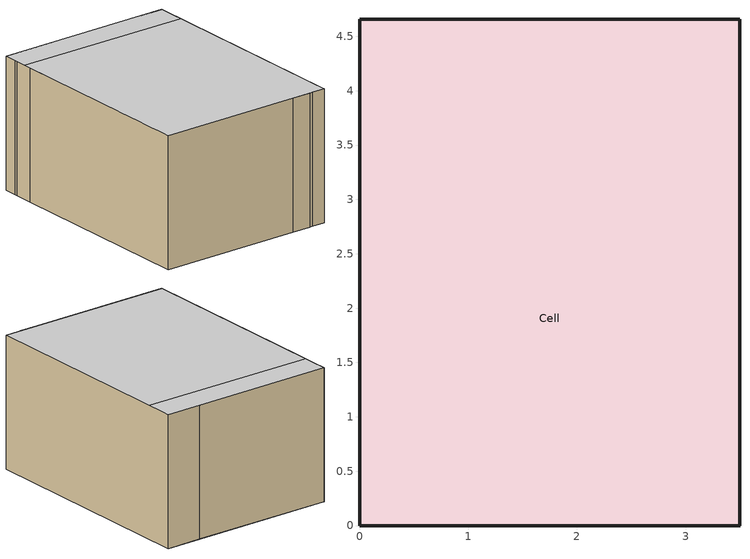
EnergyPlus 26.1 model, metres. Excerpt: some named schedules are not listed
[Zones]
Cell
 floor othersidecoefficients (Path f1): 0,3.81 3.5,3.81 3.5,0 0,0 z0
 floor othersidecoefficients (Path f2): 0,4.24 3.5,4.24 3.5,3.81 0,3.81 z0
 floor othersidecoefficients (Path f3): 0,4.66 3.5,4.66 3.5,4.24 0,4.24 z0
 wall othersidecoefficients (Path n): 2.79,4.66 0,4.66 z0:2.56
 wall othersidecoefficients (Path d): 3.5,4.66 2.79,4.66 z0:2.56
 wall othersidecoefficients (Path e): 3.5,0 3.5,4.66 z0:2.56
 wall othersidecoefficients (Path s): 0,0 2.8,0 z0:2.56
 wall othersidecoefficients (Path swin1): 2.8,0 3.18,0 z0:2.56
 wall othersidecoefficients (Path swin2): 3.18,0 3.24,0 z0:2.56
 wall othersidecoefficients (Path swin3): 3.24,0 3.5,0 z0:2.56
 wall othersidecoefficients (Path w): 0,3.95 0,0 z0:2.56
 wall othersidecoefficients (Path wwin1): 0,4.34 0,3.95 z0:2.56
 wall othersidecoefficients (Path wwin2): 0,4.39 0,4.34 z0:2.56
 wall othersidecoefficients (Path wwin3): 0,4.66 0,4.39 z0:2.56
 ceiling othersidecoefficients (Path c1): 0,0 3.5,0 3.5,4.12 0,4.12 z2.56
 ceiling othersidecoefficients (Path c2): 0,4.12 3.5,4.12 3.5,4.66 0,4.66 z2.56
[Building]
ET110B1: North Axis=30; Terrain=Country; Loads Convergence Tolerance Value=0.04; Temperature Convergence Tolerance Value=0.4; Solar Distribution=FullInteriorAndExterior; Maximum Number of Warmup Days=25; Minimum Number of Warmup Days=6
[Site:Location]
ETNA Moret-sur-Loing EDF France: Latitude=48.3667; Longitude=2.8167; Time Zone=1; Elevation=104
[Material]
Name | Roughness | Thickness | Conductivity | Density | Specific Heat | Thermal Absorptance | Solar Absorptance | Visible Absorptance
c1 L1 Wallpaper; c2 L1 Wallpaper; n L1 Wallpaper; e L1 Wallpaper; s L1 Wallpaper; w L1 Wallpaper | Smooth | 0.001 | 0.14 | 700 | 1340 | 0.00001 | 0.343 | 0.343
c1 L2 Plasterboard; c2 L2 Plasterboard; n L2 Plasterboard; n L4 Plasterboard | MediumRough | 0.013 | 0.35 | 850 | 800 | 0.9 | 0.6 | 0.6
c1 L3 Glass wool 1 | MediumRough | 0.2 | 0.034 | 11 | 800 | 0.9 | 0.6 | 0.6
c1 L4 Air gap | MediumRough | 0.1 | 0.618 | 1.2 | 1000 | 0.9 | 0.6 | 0.6
c1 L5 Particle board; c2 L5 Particle board | MediumRough | 0.021 | 0.17 | 700 | 1200 | 0.9 | 0.3 | 0.3
c2 L3 Glass wool 2 | MediumRough | 0.15 | 0.034 | 11 | 800 | 0.9 | 0.6 | 0.6
c2 L4 Planks | MediumRough | 0.15 | 0.15 | 500 | 1200 | 0.9 | 0.6 | 0.6
f1 L1 Ceramic Tile; f3 L1 Ceramic Tile | Smooth | 0.006 | 1.75 | 2177 | 920 | 0.00001 | 0.249 | 0.249
f1 L2 Glue Cement; f3 L2 Glue Cement | MediumRough | 0.003 | 1.5 | 1900 | 840 | 0.9 | 0.6 | 0.6
f1 L3 Concrete; f2 L2 Concrete; f3 L3 Concrete | MediumRough | 0.008 | 1.75 | 2177 | 920 | 0.9 | 0.6 | 0.6
f1 L4 Concrete + Tubes + Polysty Ribs; f2 L3 Concrete + Tubes + Polysty Ribs; f3 L4 Concrete + Tubes + Polysty Ribs | MediumRough | 0.016 | 1.47 | 1813 | 954 | 0.9 | 0.6 | 0.6
f1 L5 Polystyrene 1; f2 L4 Polystyrene 1; f3 L5 Polystyrene 1 | MediumRough | 0.035 | 0.0853 | 16 | 1200 | 0.9 | 0.6 | 0.6
f1 L6 Plastic Lining; f2 L5 Plastic Lining; f3 L6 Plastic Lining | MediumRough | 0.002 | 0.124 | 265 | 1170 | 0.9 | 0.6 | 0.6
f1 L7 Concrete Slab; f2 L6 Concrete Slab; f3 L7 Concrete Slab | MediumRough | 0.065 | 1.75 | 2200 | 950 | 0.9 | 0.6 | 0.6
f1 L8 Insulated Block 1+2 (merged) | MediumRough | 0.12 | 0.0853 | 18 | 1200 | 0.9 | 0.6 | 0.6
f1 L9 Polystyrene 2; f2 L9 Polystyrene 2; f3 L9 Polystyrene 2 | MediumRough | 0.03 | 0.0853 | 18 | 1200 | 0.9 | 0.6 | 0.6
f1 L10 Plasterboard; f2 L10 Plasterboard; f3 L10 Plasterboard | MediumRough | 0.013 | 0.35 | 850 | 800 | 0.9 | 0.3 | 0.3
f2 L1 Ceramic Tile + Glue Cement (merged) | Smooth | 0.009 | 1.658 | 2085 | 893 | 0.00001 | 0.249 | 0.249
f2 L7 Insulated Block 1 | MediumRough | 0.07 | 0.0853 | 18 | 1200 | 0.9 | 0.6 | 0.6
f2 L8 Concrete Beam 2 | MediumRough | 0.05 | 1.75 | 2200 | 950 | 0.9 | 0.6 | 0.6
f3 L8 Concrete Beam 1+2 (merged) | MediumRough | 0.12 | 1.75 | 2200 | 950 | 0.9 | 0.6 | 0.6
n L3 Air / Honeycomb Cardboard | MediumRough | 0.046 | 0.307 | 26.1 | 1340 | 0.9 | 0.6 | 0.6
n L5 Wallpaper | MediumRough | 0.001 | 0.14 | 700 | 1340 | 0.9 | 0.6 | 0.6
n L6 Styrodur | MediumRough | 0.06 | 0.0518 | 18 | 1200 | 0.9 | 0.3 | 0.3
d L1 Blended Wood/Air/Cardboard + Plywood + Plexiglass | Smooth | 0.036 | 0.1514 | 307 | 1317 | 0.00001 | 0.439 | 0.439
d L2 Blended Air Gap | MediumRough | 0.038 | 0.254 | 1.2 | 1000 | 0.9 | 0.6 | 0.6
d L3 Styrodur | MediumRough | 0.06 | 0.0518 | 18 | 1200 | 0.872 | 0.439 | 0.439
e L2 Plasterboard; e L8 Plasterboard; s L2 Plasterboard; w L2 Plasterboard | MediumRough | 0.01 | 0.35 | 850 | 800 | 0.9 | 0.6 | 0.6
e L3 Polystyrene; e L7 Polystyrene | MediumRough | 0.08 | 0.0505 | 15 | 1200 | 0.9 | 0.6 | 0.6
e L4 Air gap; e L6 Air gap; s L4 Air gap; w L4 Air gap | MediumRough | 0.01 | 0.07 | 1.2 | 1000 | 0.9 | 0.6 | 0.6
e L5 Hollow block; s L5 Hollow block; w L5 Hollow block | MediumRough | 0.2 | 1.052 | 1200 | 950 | 0.9 | 0.6 | 0.6
e L9 Wallpaper | MediumRough | 0.001 | 0.14 | 700 | 1340 | 0.87 | 0.343 | 0.343
s L3 Polystyrene | MediumRough | 0.08 | 0.0503 | 15 | 1200 | 0.9 | 0.6 | 0.6
s L6 Facing; w L6 Facing | MediumRough | 0.02 | 1.15 | 1950 | 850 | 0.919 | 0.419 | 0.419
swin1 L1 Blended Glass/Air Gap/Glass; wwin1 L1 Blended Glass/Air Gap/Glass | Smooth | 0.02 | 0.124 | 1081 | 900 | 0.00001 | 0.5 | 0.5
swin1 L2 Air Gap; wwin1 L2 Air Gap | MediumRough | 0.009 | 0.1292 | 1.2 | 1000 | 0.9 | 0.6 | 0.6
swin1 L3 Glasswool 1; wwin1 L3 Glasswool 1 | MediumRough | 0.2 | 0.0688 | 11 | 800 | 0.9 | 0.6 | 0.6
swin1 L4 Polystyrene 1; swin2 L3 Polystyrene 1; wwin1 L4 Polystyrene 1; wwin2 L3 Polystyrene 1 | MediumRough | 0.07 | 0.0688 | 16 | 1200 | 0.919 | 0.419 | 0.419
swin2 L1 PVC; wwin2 L1 PVC | Smooth | 0.062 | 0.16 | 1380 | 1000 | 0.00001 | 0.343 | 0.343
swin2 L2 Glasswool 2; wwin2 L2 Glasswool 2 | MediumRough | 0.188 | 0.0688 | 11 | 800 | 0.9 | 0.6 | 0.6
swin3 L1 Blended PVC + facing + plasterboard; wwin3 L1 Blended PVC + facing + plasterboard | Smooth | 0.062 | 3.5128 | 1442 | 975 | 0.00001 | 0.343 | 0.343
swin3 L2 Glasswool 3; wwin3 L2 Glasswool 3 | MediumRough | 0.188 | 2.7444 | 316 | 808 | 0.9 | 0.6 | 0.6
swin3 L3 Polystyrene 2; wwin3 L3 Polystyrene 2 | MediumRough | 0.07 | 2.7444 | 320 | 1145 | 0.919 | 0.419 | 0.419
w L3 Polystyrene | MediumRough | 0.08 | 0.0353 | 15 | 1200 | 0.9 | 0.6 | 0.6
[Construction]
Path c1: c1 L5 Particle board, c1 L4 Air gap, c1 L3 Glass wool 1, c1 L2 Plasterboard, c1 L1 Wallpaper
Path c2: c2 L5 Particle board, c2 L4 Planks, c2 L3 Glass wool 2, c2 L2 Plasterboard, c2 L1 Wallpaper
Path f1: f1 L10 Plasterboard, f1 L9 Polystyrene 2, f1 L8 Insulated Block 1+2 (merged), f1 L7 Concrete Slab, f1 L6 Plastic Lining, f1 L5 Polystyrene 1, f1 L4 Concrete + Tubes + Polysty Ribs, f1 L3 Concrete, f1 L2 Glue Cement, f1 L1 Ceramic Tile
Path f2: f2 L10 Plasterboard, f2 L9 Polystyrene 2, f2 L8 Concrete Beam 2, f2 L7 Insulated Block 1, f2 L6 Concrete Slab, f2 L5 Plastic Lining, f2 L4 Polystyrene 1, f2 L3 Concrete + Tubes + Polysty Ribs, f2 L2 Concrete, f2 L1 Ceramic Tile + Glue Cement (merged)
Path f3: f3 L10 Plasterboard, f3 L9 Polystyrene 2, f3 L8 Concrete Beam 1+2 (merged), f3 L7 Concrete Slab, f3 L6 Plastic Lining, f3 L5 Polystyrene 1, f3 L4 Concrete + Tubes + Polysty Ribs, f3 L3 Concrete, f3 L2 Glue Cement, f3 L1 Ceramic Tile
Path n: n L6 Styrodur, n L5 Wallpaper, n L4 Plasterboard, n L3 Air / Honeycomb Cardboard, n L2 Plasterboard, n L1 Wallpaper
Path d: d L3 Styrodur, d L2 Blended Air Gap, d L1 Blended Wood/Air/Cardboard + Plywood + Plexiglass
Path e: e L9 Wallpaper, e L8 Plasterboard, e L7 Polystyrene, e L6 Air gap, e L5 Hollow block, e L4 Air gap, e L3 Polystyrene, e L2 Plasterboard, e L1 Wallpaper
Path s: s L6 Facing, s L5 Hollow block, s L4 Air gap, s L3 Polystyrene, s L2 Plasterboard, s L1 Wallpaper
Path swin1: swin1 L4 Polystyrene 1, swin1 L3 Glasswool 1, swin1 L2 Air Gap, swin1 L1 Blended Glass/Air Gap/Glass
Path swin2: swin2 L3 Polystyrene 1, swin2 L2 Glasswool 2, swin2 L1 PVC
Path swin3: swin3 L3 Polystyrene 2, swin3 L2 Glasswool 3, swin3 L1 Blended PVC + facing + plasterboard
Path w: w L6 Facing, w L5 Hollow block, w L4 Air gap, w L3 Polystyrene, w L2 Plasterboard, w L1 Wallpaper
Path wwin1: wwin1 L4 Polystyrene 1, wwin1 L3 Glasswool 1, wwin1 L2 Air Gap, wwin1 L1 Blended Glass/Air Gap/Glass
Path wwin2: wwin2 L3 Polystyrene 1, wwin2 L2 Glasswool 2, wwin2 L1 PVC
Path wwin3: wwin3 L3 Polystyrene 2, wwin3 L2 Glasswool 3, wwin3 L1 Blended PVC + facing + plasterboard
[SurfaceProperty:OtherSideCoefficients] Field 2=18; Field 3=0; Field 4=1; Field 5=0; Field 6=0; Field 7=0; Field 8=0
Name | Field 1 | Field 9
 | Guard Tattic | Meas Tattic
 | Guard Tcellar | Meas Tcellar
 | Guard Tnorth | Meas Tnorth
 | Guard Teast | Meas Teast
 | Guard Tsouth | Meas Tsouth
 | Guard Twest | Meas Twest
[Zone]
Cell: Type=1; Multiplier=1; Ceiling Height=2.565; Volume=41.7903; Floor Area=16.2925
[ElectricEquipment]
Fan heat (measured Qfan): Zone or ZoneList or Space or SpaceList=Cell; Schedule=Meas Qfan; Design Level Calculation Method=EquipmentLevel; Design Level=1; Fraction Latent=0; Fraction Radiant=0; Fraction Lost=0
[HVACTemplate:Thermostat]
Cell Tstat: Heating Setpoint Schedule=Meas Tcell; Cooling Setpoint Schedule=Cooling Off 100C
[HVACTemplate:Zone:IdealLoadsAirSystem]
Cell: Template Thermostat=Cell Tstat; Maximum Heating Supply Air Temperature=50; Minimum Cooling Supply Air Temperature=13; Maximum Heating Supply Air Humidity Ratio=0.0156; Minimum Cooling Supply Air Humidity Ratio=0.0077; Heating Limit=NoLimit; Cooling Limit=NoLimit; Dehumidification Control Type=None; Humidification Control Type=None; Outdoor Air Method=None
[EnergyManagementSystem:Sensor]
Field 1=HWD_safr_m3h; Field 2=Meas HWDsafr; Field 3=Schedule Value
[EnergyManagementSystem:Actuator]
Field 1=HWD_mdot; Field 2=Cell Ideal Loads Air System; Field 3=Ideal Loads Air System; Field 4=Air Mass Flow Rate
[EnergyManagementSystem:ProgramCallingManager]
HWD airflow; InsideHVACSystemIterationLoop; HWD_airflow
[EnergyManagementSystem:Program]
HWD_airflow; SET HWD_mdot = HWD_safr_m3h * 1.1455 / 3600
[Schedule:Compact]
Meas Tattic: Through: 1/25, For: AllDays, Until: 24:00, 10.08, Through: 1/26, For: AllDays, Until: 12:00, 10.08, Until: 13:00, 10.07, Until: 14:00, 10.05, Until: 15:00, 10.03, Until: 16:00, 10.02, Until: 17:00, 10.01, Until: 18:00, 10, Until: 19:00, 10.01, Until: 20:00, 10.03, Until: 21:00, 10.04, Until: 22:00, 10.03, Until: 24:00, 10.05, Through: 1/27, For: AllDays, Until: 01:00, 10.05, Until: 05:00, 10.06, Until: 08:00, 10.07, Until: 09:00, 10.08, Until: 12:00, 10.07, Until: 13:00, 10.05, Until: 14:00, 10.03, Until: 15:00, 10.02, Until: 17:00, 10.01, Until: 18:00, 10, Until: 19:00, 10.01, Until: 22:00, 10.02, Until: 23:00, 10.03, Until: 24:00, 10.04, Through: 1/28, For: AllDays, Until: 01:00, 10.05, Until: 02:00, 10.04, Until: 04:00, 10.05, Until: 05:00, 10.06, Until: 10:00, 10.07, Until: 11:00, 10.06, Until: 12:00, 10.05, Until: 13:00, 10.02, Until: 14:00, 10, Until: 15:00, 9.99, Until: 16:00, 9.97, Until: 17:00, 9.98, Until: 18:00, 10, Until: 19:00, 10.02, Until: 20:00, 10.03, Until: 24:00, 10.04, Through: 1/29, For: AllDays, Until: 02:00, 10.05, Until: 03:00, 10.06, Until: 09:00, 10.07, Until: 10:00, 10.06, Until: 11:00, 10.05, Until: 12:00, 10.06, Until: 13:00, 10.04, Until: 15:00, 10.03, Until: 18:00, 10.02, Until: 20:00, 10.03, Until: 21:00, 10.04, Until: 24:00, 10.03, Through: 1/30, For: AllDays, Until: 01:00, 10.03, Until: 02:00, 10.04, Until: 05:00, 10.03, Until: 06:00, 10.02, Until: 08:00, 10.03, Until: 09:00, 10.02, Until: 10:00, 10.03, Until: 11:00, 10.02, Until: 12:00, 10.01, Until: 13:00, 10, Until: 14:00, 9.99, Until: 16:00, 9.96, Until: 17:00, 9.98, Until: 19:00, 9.99, Until: 20:00, 10, Until: 24:00, 10.01, Through: 1/31, For: AllDays, Until: 04:00, 10.01, Until: 07:00, 10.02, Until: 09:00, 10.03, Until: 11:00, 10.02, Until: 12:00, 10.01, Until: 13:00, 10, Until: 17:00, 9.99, Until: 19:00, 10, Until: 24:00, 10.01, Through: 2/1, For: AllDays, Until: 02:00, 10.02, Until: 03:00, 10.01, Until: 06:00, 10.02, Until: 07:00, 10.03, Until: 08:00, 10.02, Until: 09:00, 10.03, Until: 10:00, 10.02, Until: 12:00, 10.03, Until: 14:00, 10.04, Until: 15:00, 10.03, Until: 19:00, 10.02, Until: 22:00, 10.04, Until: 24:00, 10.05, Through: 2/2, For: AllDays, Until: 01:00, 10.04, Until: 03:00, 10.05, Until: 07:00, 10.03, Until: 08:00, 10.04, Until: 10:00, 10.03, Until: 14:00, 10.02, Until: 17:00, 10.01, Until: 18:00, 10.03, Until: 19:00, 10.02, Until: 21:00, 10.03, Until: 23:00, 10.04, Until: 24:00, 10.05, Through: 2/3, For: AllDays, Until: 02:00, 10.06, Until: 04:00, 10.07, Until: 06:00, 10.06, Until: 07:00, 10.07, Until: 08:00, 10.08, Until: 11:00, 10.07, Until: 12:00, 10.09, Until: 15:00, 10.07, Until: 17:00, 10.06, Until: 22:00, 10.05, Until: 24:00, 10.04, Through: 2/4, For: AllDays, Until: 04:00, 10.04, Until: 06:00, 10.05, Until: 09:00, 10.04, Until: 11:00, 10.05, Until: 12:00, 10.04, Until: 13:00, 10.02, Until: 14:00, 10.01, Until: 15:00, 10, Until: 17:00, 9.98, Until: 19:00, 10, Until: 21:00, 10.01, Until: 23:00, 10.02, Until: 24:00, 10.03, Through: 2/5, For: AllDays, Until: 01:00, 10.03, Until: 02:00, 10.04, Until: 07:00, 10.03, Until: 11:00, 10.04, Until: 12:00, 10.03, Until: 13:00, 10.02, Until: 14:00, 10, Until: 15:00, 9.99, Until: 16:00, 10.21, Until: 18:00, 9.92, Until: 19:00, 9.94, Until: 20:00, 9.96, Until: 21:00, 9.97, Until: 22:00, 9.96, Until: 24:00, 9.98, Through: 2/6, For: AllDays, Until: 01:00, 9.98, Until: 03:00, 9.99, Until: 05:00, 10, Until: 06:00, 10.01, Until: 07:00, 10, Until: 08:00, 10.01, Until: 09:00, 10.02, Until: 13:00, 10.03, Until: 16:00, 10.02, Until: 24:00, 10.01, Through: 2/7, For: AllDays, Until: 02:00, 10.01, Until: 03:00, 10, Until: 05:00, 10.01, Until: 07:00, 10.02, Until: 09:00, 10.03, Until: 11:00, 10.04, Until: 21:00, 10.03, Until: 22:00, 10.02, Until: 23:00, 10.01, Until: 24:00, 10, Through: 2/8, For: AllDays, Until: 04:00, 9.99, Until: 07:00, 10, Until: 09:00, 9.99, Until: 10:00, 9.98, Until: 11:00, 9.97, Until: 12:00, 9.95, Until: 13:00, 9.93, Until: 14:00, 9.94, Until: 15:00, 9.93, Until: 16:00, 9.94, Until: 17:00, 9.95, Until: 18:00, 9.94, Until: 20:00, 9.96, Until: 21:00, 9.97, Until: 22:00, 9.99, Until: 23:00, 10, Until: 24:00, 10.02, Through: 2/9, For: AllDays, Until: 02:00, 10.02, Until: 03:00, 10.03, Until: 04:00, 10.05, Until: 09:00, 10.06, Until: 10:00, 10.07, Until: 11:00, 10.05, Until: 12:00, 10.04, Until: 14:00, 10.01, Until: 15:00, 10, Until: 16:00, 9.99, Until: 17:00, 9.97, Until: 19:00, 9.98, Until: 21:00, 10, Until: 23:00, 10.01, Until: 24:00, 10.02, Through: 2/10, For: AllDays, Until: 02:00, 10.02, Until: 03:00, 10.03, Until: 08:00, 10.04, Until: 09:00, 10.06, Until: 11:00, 10.07, Until: 12:00, 10.06, Until: 13:00, 10.03, Until: 14:00, 10.02, Until: 15:00, 10.03, Until: 16:00, 10.04, Until: 18:00, 10.03, Until: 19:00, 10.04, Until: 20:00, 10.03, Until: 21:00, 10.01, Until: 24:00, 10.02, Through: 2/11, For: AllDays, Until: 01:00, 10.03, Until: 02:00, 10.02, Until: 04:00, 10.03, Until: 24:00, 10.04, Through: 12/31, For: AllDays, Until: 24:00, 10.04
Meas Tcellar: Through: 1/25, For: AllDays, Until: 24:00, 9.88, Through: 1/26, For: AllDays, Until: 12:00, 9.88, Until: 13:00, 9.9, Until: 14:00, 9.92, Until: 16:00, 9.95, Until: 17:00, 9.96, Until: 18:00, 9.95, Until: 19:00, 9.97, Until: 20:00, 9.96, Until: 22:00, 9.98, Until: 23:00, 9.95, Until: 24:00, 9.94, Through: 1/27, For: AllDays, Until: 04:00, 9.95, Until: 05:00, 9.97, Until: 07:00, 9.94, Until: 08:00, 9.93, Until: 09:00, 9.97, Until: 11:00, 9.96, Until: 12:00, 9.95, Until: 13:00, 9.97, Until: 14:00, 9.99, Until: 15:00, 9.98, Until: 16:00, 9.96, Until: 17:00, 9.91, Until: 22:00, 9.92, Until: 23:00, 9.91, Until: 24:00, 9.9, Through: 1/28, For: AllDays, Until: 01:00, 9.9, Until: 03:00, 9.89, Until: 05:00, 9.88, Until: 09:00, 9.87, Until: 10:00, 9.86, Until: 11:00, 9.87, Until: 12:00, 9.88, Until: 13:00, 9.89, Until: 14:00, 9.87, Until: 15:00, 9.85, Until: 16:00, 9.83, Until: 17:00, 9.82, Until: 21:00, 9.8, Until: 22:00, 9.79, Until: 23:00, 9.78, Until: 24:00, 9.77, Through: 1/29, For: AllDays, Until: 01:00, 9.76, Until: 02:00, 9.74, Until: 03:00, 9.73, Until: 06:00, 9.7, Until: 07:00, 9.68, Until: 08:00, 9.7, Until: 09:00, 9.78, Until: 10:00, 9.8, Until: 11:00, 9.79, Until: 12:00, 9.77, Until: 13:00, 9.78, Until: 14:00, 9.8, Until: 15:00, 9.79, Until: 16:00, 9.81, Until: 17:00, 9.82, Until: 18:00, 9.85, Until: 20:00, 9.84, Until: 21:00, 9.83, Until: 24:00, 9.82, Through: 1/30, For: AllDays, Until: 01:00, 9.83, Until: 02:00, 9.85, Until: 03:00, 9.88, Until: 04:00, 9.87, Until: 06:00, 9.88, Until: 07:00, 9.87, Until: 08:00, 9.88, Until: 09:00, 9.87, Until: 10:00, 9.84, Until: 11:00, 9.89, Until: 13:00, 9.97, Until: 14:00, 9.94, Until: 15:00, 9.97, Until: 16:00, 9.96, Until: 18:00, 9.98, Until: 19:00, 10, Until: 20:00, 9.99, Until: 21:00, 9.95, Until: 22:00, 9.98, Until: 23:00, 9.93, Until: 24:00, 9.95, Through: 1/31, For: AllDays, Until: 01:00, 9.93, Until: 02:00, 9.94, Until: 03:00, 9.93, Until: 04:00, 9.92, Until: 05:00, 9.94, Until: 06:00, 9.92, Until: 07:00, 9.96, Until: 08:00, 9.92, Until: 09:00, 9.98, Until: 10:00, 9.94, Until: 11:00, 9.98, Until: 13:00, 9.97, Until: 15:00, 9.98, Until: 17:00, 10, Until: 18:00, 9.99, Until: 19:00, 10, Until: 20:00, 9.97, Until: 21:00, 10.01, Until: 22:00, 9.95, Until: 23:00, 10, Until: 24:00, 9.97, Through: 2/1, For: AllDays, Until: 01:00, 9.96, Until: 02:00, 10.03, Until: 04:00, 9.95, Until: 05:00, 10.01, Until: 06:00, 9.93, Until: 07:00, 9.95, Until: 08:00, 10.01, Until: 09:00, 10.04, Until: 10:00, 9.94, Until: 11:00, 9.9, Until: 12:00, 9.87, Until: 13:00, 9.93, Until: 15:00, 9.99, Until: 16:00, 9.92, Until: 17:00, 9.82, Until: 18:00, 9.81, Until: 19:00, 9.78, Until: 20:00, 9.82, Until: 21:00, 9.91, Until: 22:00, 9.94, Until: 24:00, 9.95, Through: 2/2, For: AllDays, Until: 01:00, 9.97, Until: 02:00, 9.98, Until: 03:00, 9.99, Until: 04:00, 10, Until: 06:00, 10.01, Until: 07:00, 10, Until: 09:00, 10.01, Until: 10:00, 10, Until: 11:00, 10.07, Until: 12:00, 10.04, Until: 15:00, 10.02, Until: 17:00, 10.03, Until: 18:00, 10.11, Until: 20:00, 10.15, Until: 21:00, 10.12, Until: 24:00, 10.11, Through: 2/3, For: AllDays, Until: 02:00, 10.12, Until: 04:00, 10.11, Until: 05:00, 10.12, Until: 07:00, 10.13, Until: 10:00, 10.14, Until: 11:00, 10.13, Until: 13:00, 10.12, Until: 14:00, 10.11, Until: 17:00, 10.1, Until: 18:00, 10.11, Until: 19:00, 10.1, Until: 21:00, 10.11, Until: 24:00, 10.12, Through: 2/4, For: AllDays, Until: 01:00, 10.13, Until: 03:00, 10.14, Until: 06:00, 10.15, Until: 08:00, 10.16, Until: 10:00, 10.18, Until: 12:00, 10.19, Until: 13:00, 10.18, Until: 14:00, 10.2, Until: 15:00, 10.25, Until: 16:00, 10.51, Until: 17:00, 10.2, Until: 18:00, 10.11, Until: 19:00, 10.04, Until: 20:00, 10, Until: 21:00, 10.01, Until: 22:00, 9.92, Until: 23:00, 9.9, Until: 24:00, 9.89, Through: 2/5, For: AllDays, Until: 01:00, 9.87, Until: 02:00, 9.86, Until: 03:00, 9.87, Until: 06:00, 9.86, Until: 08:00, 9.85, Until: 09:00, 9.86, Until: 11:00, 9.85, Until: 12:00, 9.82, Until: 13:00, 9.91, Until: 14:00, 9.96, Until: 15:00, 10.16, Until: 16:00, 11.18, Until: 17:00, 10.16, Until: 18:00, 9.99, Until: 20:00, 9.92, Until: 22:00, 9.93, Until: 23:00, 9.92, Until: 24:00, 9.9, Through: 2/6, For: AllDays, Until: 01:00, 9.86, Until: 02:00, 9.88, Until: 03:00, 9.86, Until: 04:00, 9.9, Until: 05:00, 9.86, Until: 06:00, 9.88, Until: 07:00, 9.89, Until: 08:00, 9.82, Until: 09:00, 9.89, Until: 10:00, 9.93, Until: 11:00, 9.85, Until: 12:00, 9.9, Until: 13:00, 9.86, Until: 14:00, 9.87, Until: 18:00, 9.86, Until: 19:00, 9.85, Until: 20:00, 9.86, Until: 21:00, 9.85, Until: 22:00, 9.87, Until: 23:00, 9.84, Until: 24:00, 9.83, Through: 2/7, For: AllDays, Until: 02:00, 9.83, Until: 03:00, 9.82, Until: 05:00, 9.84, Until: 06:00, 9.83, Until: 07:00, 9.85, Until: 08:00, 9.79, Until: 09:00, 9.86, Until: 10:00, 9.81, Until: 12:00, 9.84, Until: 14:00, 9.85, Until: 15:00, 9.86, Until: 16:00, 9.84, Until: 17:00, 9.82, Until: 19:00, 9.83, Until: 21:00, 9.8, Until: 22:00, 9.83, Until: 23:00, 9.84, Until: 24:00, 9.83, Through: 2/8, For: AllDays, Until: 01:00, 9.83, Until: 02:00, 9.78, Until: 03:00, 9.79, Until: 04:00, 9.8, Until: 05:00, 9.86, Until: 06:00, 9.92, Until: 07:00, 9.94, Until: 08:00, 9.88, Until: 10:00, 9.91, Until: 11:00, 9.9, Until: 12:00, 9.81, Until: 13:00, 9.92, Until: 15:00, 10.16, Until: 16:00, 10.15, Until: 17:00, 10.31, Until: 18:00, 10.54, Until: 19:00, 10.67, Until: 20:00, 10.31, Until: 22:00, 10.04, Until: 23:00, 10, Until: 24:00, 9.98, Through: 2/9, For: AllDays, Until: 01:00, 9.97, Until: 03:00, 9.96, Until: 04:00, 9.95, Until: 06:00, 9.94, Until: 07:00, 9.93, Until: 08:00, 9.87, Until: 09:00, 9.83, Until: 10:00, 9.91, Until: 11:00, 9.93, Until: 12:00, 9.92, Until: 13:00, 9.87, Until: 15:00, 9.88, Until: 16:00, 10, Until: 17:00, 9.95, Until: 18:00, 9.97, Until: 19:00, 9.98, Until: 20:00, 10, Until: 21:00, 9.96, Until: 22:00, 9.93, Until: 23:00, 9.97, Until: 24:00, 9.89, Through: 2/10, For: AllDays, Until: 01:00, 9.93, Until: 02:00, 9.98, Until: 03:00, 9.88, Until: 04:00, 9.91, Until: 05:00, 9.93, Until: 06:00, 9.89, Until: 07:00, 9.91, Until: 09:00, 9.88, Until: 10:00, 10.05, Until: 11:00, 10.21, Until: 12:00, 9.99, Until: 13:00, 9.94, Until: 14:00, 9.92, Until: 16:00, 9.91, Until: 17:00, 9.9, Until: 18:00, 9.89, Until: 19:00, 9.88, Until: 20:00, 9.9, Until: 21:00, 9.91, Until: 22:00, 9.88, Until: 23:00, 9.93, Until: 24:00, 9.89, Through: 2/11, For: AllDays, Until: 02:00, 9.95, Until: 03:00, 9.84, Until: 06:00, 9.82, Until: 24:00, 9.81, Through: 12/31, For: AllDays, Until: 24:00, 9.81
Meas Tnorth: Through: 1/25, For: AllDays, Until: 24:00, 9.68, Through: 1/26, For: AllDays, Until: 12:00, 9.68, Until: 13:00, 9.69, Until: 14:00, 9.75, Until: 15:00, 9.79, Until: 16:00, 9.82, Until: 17:00, 9.87, Until: 18:00, 9.94, Until: 19:00, 9.99, Until: 20:00, 10.04, Until: 21:00, 10.03, Until: 22:00, 10.02, Until: 23:00, 10.06, Until: 24:00, 10.11, Through: 1/27, For: AllDays, Until: 01:00, 10.06, Until: 02:00, 10.07, Until: 03:00, 10.11, Until: 04:00, 10.12, Until: 05:00, 10.15, Until: 06:00, 10.14, Until: 07:00, 10.16, Until: 08:00, 10.18, Until: 09:00, 10.1, Until: 10:00, 10.03, Until: 13:00, 10, Until: 14:00, 9.99, Until: 15:00, 9.98, Until: 16:00, 10.23, Until: 17:00, 10.33, Until: 18:00, 10.29, Until: 20:00, 10.36, Until: 21:00, 10.2, Until: 22:00, 10.05, Until: 23:00, 10, Until: 24:00, 9.98, Through: 1/28, For: AllDays, Until: 01:00, 9.97, Until: 02:00, 9.95, Until: 03:00, 9.94, Until: 05:00, 9.93, Until: 07:00, 9.91, Until: 08:00, 9.92, Until: 09:00, 9.9, Until: 10:00, 9.87, Until: 11:00, 9.9, Until: 12:00, 9.88, Until: 13:00, 9.86, Until: 14:00, 9.83, Until: 16:00, 9.82, Until: 17:00, 9.86, Until: 18:00, 9.89, Until: 19:00, 9.93, Until: 20:00, 9.99, Until: 22:00, 10.02, Until: 23:00, 10, Until: 24:00, 9.99, Through: 1/29, For: AllDays, Until: 01:00, 9.98, Until: 02:00, 10.1, Until: 03:00, 10.12, Until: 04:00, 10.08, Until: 05:00, 10.05, Until: 06:00, 10.04, Until: 07:00, 10.03, Until: 08:00, 10.02, Until: 09:00, 10.04, Until: 11:00, 10.03, Until: 12:00, 10, Until: 13:00, 10.02, Until: 14:00, 10.08, Until: 15:00, 10.09, Until: 16:00, 10.11, Until: 17:00, 10.15, Until: 18:00, 10.16, Until: 19:00, 10.14, Until: 20:00, 10.08, Until: 21:00, 10.07, Until: 22:00, 10.06, Until: 23:00, 10.03, Until: 24:00, 10, Through: 1/30, For: AllDays, Until: 02:00, 9.99, Until: 03:00, 10.03, Until: 04:00, 10.07, Until: 05:00, 10.13, Until: 07:00, 10.14, Until: 08:00, 10.13, Until: 10:00, 10.17, Until: 11:00, 10.18, Until: 12:00, 10.08, Until: 13:00, 10.04, Until: 14:00, 9.96, Until: 16:00, 9.88, Until: 17:00, 9.93, Until: 18:00, 9.92, Until: 19:00, 9.95, Until: 20:00, 9.93, Until: 21:00, 9.89, Until: 22:00, 10.01, Until: 23:00, 9.98, Until: 24:00, 10.01, Through: 1/31, For: AllDays, Until: 01:00, 10.02, Until: 02:00, 10.13, Until: 03:00, 10.18, Until: 04:00, 10.19, Until: 05:00, 10.21, Until: 07:00, 10.08, Until: 08:00, 10.01, Until: 09:00, 10.07, Until: 10:00, 10.03, Until: 12:00, 10, Until: 13:00, 10.02, Until: 14:00, 10.03, Until: 15:00, 10.01, Until: 17:00, 10.04, Until: 18:00, 10.06, Until: 19:00, 10.08, Until: 20:00, 10.05, Until: 21:00, 10.13, Until: 22:00, 10.1, Until: 23:00, 10.17, Until: 24:00, 10.16, Through: 2/1, For: AllDays, Until: 01:00, 10.19, Until: 02:00, 10.14, Until: 04:00, 9.87, Until: 05:00, 9.94, Until: 06:00, 9.84, Until: 07:00, 9.92, Until: 08:00, 10.03, Until: 09:00, 10.11, Until: 10:00, 10.02, Until: 11:00, 9.94, Until: 12:00, 9.9, Until: 13:00, 9.97, Until: 14:00, 10.04, Until: 15:00, 10.15, Until: 16:00, 10.18, Until: 17:00, 10.14, Until: 18:00, 10.23, Until: 19:00, 10.21, Until: 20:00, 10.08, Until: 21:00, 10.02, Until: 22:00, 10.05, Until: 23:00, 10.08, Until: 24:00, 10.1, Through: 2/2, For: AllDays, Until: 01:00, 10.15, Until: 02:00, 10.19, Until: 03:00, 10.23, Until: 04:00, 10.28, Until: 05:00, 10.34, Until: 06:00, 9.97, Until: 07:00, 9.87, Until: 08:00, 9.86, Until: 09:00, 9.87, Until: 10:00, 9.78, Until: 11:00, 9.95, Until: 12:00, 10.03, Until: 13:00, 10.16, Until: 14:00, 10.2, Until: 15:00, 10.23, Until: 16:00, 10.19, Until: 17:00, 10.2, Until: 18:00, 10.21, Until: 19:00, 10.2, Until: 20:00, 10.25, Until: 22:00, 10.23, Until: 23:00, 10.26, Until: 24:00, 10.29, Through: 2/3, For: AllDays, Until: 01:00, 10.35, Until: 02:00, 10.27, Until: 03:00, 10.18, Until: 04:00, 10.2, Until: 05:00, 10.22, Until: 06:00, 10.25, Until: 07:00, 10.27, Until: 08:00, 10.3, Until: 10:00, 10.33, Until: 11:00, 10.32, Until: 12:00, 10.31, Until: 13:00, 10.29, Until: 14:00, 10.26, Until: 15:00, 10.22, Until: 16:00, 10.2, Until: 17:00, 10.22, Until: 18:00, 10.27, Until: 19:00, 10.28, Until: 20:00, 10.3, Until: 21:00, 10.31, Until: 22:00, 10.34, Until: 23:00, 10.36, Until: 24:00, 10.37, Through: 2/4, For: AllDays, Until: 01:00, 10.39, Until: 02:00, 10.4, Until: 03:00, 10.41, Until: 04:00, 10.29, Until: 05:00, 10.02, Until: 07:00, 9.97, Until: 08:00, 10.08, Until: 09:00, 10.14, Until: 10:00, 10.17, Until: 11:00, 10.19, Until: 12:00, 10.18, Until: 13:00, 10.07, Until: 14:00, 10, Until: 15:00, 10.1, Until: 16:00, 10.28, Until: 17:00, 9.74, Until: 18:00, 9.72, Until: 19:00, 9.69, Until: 20:00, 9.71, Until: 21:00, 9.85, Until: 22:00, 9.76, Until: 23:00, 9.8, Until: 24:00, 9.86, Through: 2/5, For: AllDays, Until: 01:00, 9.91, Until: 02:00, 9.94, Until: 04:00, 9.97, Until: 05:00, 9.98, Until: 06:00, 10.02, Until: 07:00, 10.05, Until: 08:00, 10.07, Until: 09:00, 10.1, Until: 10:00, 10.11, Until: 11:00, 10.09, Until: 12:00, 10.04, Until: 13:00, 10.13, Until: 14:00, 10.14, Until: 15:00, 10.33, Until: 16:00, 10.64, Until: 17:00, 9.83, Until: 18:00, 10.06, Until: 19:00, 9.97, Until: 20:00, 10.07, Until: 21:00, 10.08, Until: 22:00, 10.14, Until: 23:00, 10.22, Until: 24:00, 10.06, Through: 2/6, For: AllDays, Until: 01:00, 9.82, Until: 02:00, 9.89, Until: 03:00, 9.91, Until: 04:00, 10.02, Until: 05:00, 10.03, Until: 06:00, 10.08, Until: 07:00, 10.13, Until: 08:00, 10.04, Until: 09:00, 10.19, Until: 10:00, 10.16, Until: 11:00, 9.92, Until: 12:00, 9.96, Until: 13:00, 9.89, Until: 14:00, 9.94, Until: 15:00, 9.98, Until: 16:00, 10.02, Until: 17:00, 10.03, Until: 18:00, 10.06, Until: 19:00, 10.08, Until: 21:00, 10.12, Until: 22:00, 10.19, Until: 23:00, 10.23, Until: 24:00, 10.26, Through: 2/7, For: AllDays, Until: 01:00, 10.19, Until: 02:00, 10.18, Until: 03:00, 10.15, Until: 04:00, 10.16, Until: 05:00, 10.18, Until: 06:00, 10.16, Until: 07:00, 10.2, Until: 08:00, 10.12, Until: 09:00, 10.22, Until: 10:00, 10.17, Until: 11:00, 10.21, Until: 13:00, 10.23, Until: 16:00, 10.25, Until: 17:00, 10.22, Until: 18:00, 10.24, Until: 19:00, 10.25, Until: 20:00, 10.24, Until: 21:00, 10.27, Until: 23:00, 10.3, Until: 24:00, 10.28, Through: 2/8, For: AllDays, Until: 01:00, 10.17, Until: 02:00, 9.84, Until: 04:00, 9.85, Until: 05:00, 9.94, Until: 06:00, 10.02, Until: 07:00, 10.04, Until: 08:00, 9.97, Until: 09:00, 10.02, Until: 10:00, 10.04, Until: 11:00, 10.02, Until: 12:00, 9.9, Until: 13:00, 10.04, Until: 14:00, 10.14, Until: 15:00, 9.9, Until: 16:00, 9.86, Until: 17:00, 10.15, Until: 18:00, 10.24, Until: 19:00, 10.17, Until: 20:00, 9.69, Until: 21:00, 9.83, Until: 22:00, 10.02, Until: 23:00, 10.05, Until: 24:00, 10.04, Through: 2/9, For: AllDays, Until: 01:00, 10.08, Until: 02:00, 10.12, Until: 03:00, 10.05, Until: 04:00, 10.06, Until: 05:00, 10.07, Until: 06:00, 10.06, Until: 07:00, 10.07, Until: 08:00, 10.02, Until: 09:00, 10.01, Until: 10:00, 10.17, Until: 11:00, 10.09, Until: 12:00, 9.89, Until: 13:00, 9.82, Until: 14:00, 9.84, Until: 15:00, 9.83, Until: 16:00, 10.02, Until: 17:00, 9.95, Until: 18:00, 9.98, Until: 19:00, 10.02, Until: 21:00, 10.1, Until: 22:00, 10.07, Until: 23:00, 10.14, Until: 24:00, 10.04, Through: 2/10, For: AllDays, Until: 01:00, 10.11, Until: 02:00, 10.21, Until: 03:00, 10.11, Until: 04:00, 10.14, Until: 05:00, 10.2, Until: 06:00, 10.16, Until: 07:00, 10.22, Until: 08:00, 10.18, Until: 09:00, 10.21, Until: 10:00, 10.23, Until: 11:00, 9.96, Until: 12:00, 9.76, Until: 13:00, 9.75, Until: 14:00, 9.72, Until: 15:00, 9.77, Until: 16:00, 9.83, Until: 17:00, 9.84, Until: 18:00, 9.86, Until: 19:00, 9.85, Until: 20:00, 9.92, Until: 21:00, 9.96, Until: 22:00, 9.92, Until: 23:00, 10, Until: 24:00, 9.97, Through: 2/11, For: AllDays, Until: 01:00, 10.08, Until: 02:00, 10.11, Until: 03:00, 10.06, Until: 04:00, 10.08, Until: 05:00, 10.1, Until: 06:00, 10.12, Until: 08:00, 10.13, Until: 24:00, 10.14, Through: 12/31, For: AllDays, Until: 24:00, 10.14
Meas Teast: Through: 1/25, For: AllDays, Until: 24:00, 10.09, Through: 1/26, For: AllDays, Until: 12:00, 10.09, Until: 13:00, 10.1, Until: 15:00, 10.09, Until: 16:00, 10.08, Until: 23:00, 10.09, Until: 24:00, 10.1, Through: 1/27, For: AllDays, Until: 03:00, 10.1, Until: 04:00, 10.09, Until: 08:00, 10.1, Until: 09:00, 10.11, Until: 11:00, 10.1, Until: 13:00, 10.09, Until: 14:00, 10.08, Until: 15:00, 10.07, Until: 16:00, 10.02, Until: 17:00, 10.03, Until: 18:00, 10.07, Until: 19:00, 10.09, Until: 22:00, 10.1, Until: 23:00, 10.11, Until: 24:00, 10.1, Through: 1/28, For: AllDays, Until: 08:00, 10.11, Until: 09:00, 10.1, Until: 11:00, 10.09, Until: 13:00, 10.07, Until: 14:00, 10.06, Until: 15:00, 10.05, Until: 17:00, 10.02, Until: 22:00, 10.03, Until: 24:00, 10.02, Through: 1/29, For: AllDays, Until: 01:00, 10.01, Until: 06:00, 9.99, Until: 08:00, 9.97, Until: 09:00, 9.98, Until: 11:00, 9.97, Until: 12:00, 9.96, Until: 17:00, 9.95, Until: 18:00, 9.94, Until: 19:00, 9.95, Until: 20:00, 9.96, Until: 21:00, 9.97, Until: 22:00, 9.96, Until: 23:00, 9.95, Until: 24:00, 9.94, Through: 1/30, For: AllDays, Until: 02:00, 9.95, Until: 06:00, 9.96, Until: 08:00, 9.95, Until: 09:00, 9.94, Until: 10:00, 9.91, Until: 11:00, 9.95, Until: 12:00, 10.02, Until: 15:00, 10, Until: 17:00, 9.99, Until: 18:00, 9.98, Until: 19:00, 10.01, Until: 20:00, 9.98, Until: 21:00, 9.95, Until: 22:00, 10, Until: 23:00, 9.96, Until: 24:00, 9.97, Through: 1/31, For: AllDays, Until: 01:00, 9.95, Until: 03:00, 9.98, Until: 04:00, 9.96, Until: 05:00, 9.98, Until: 06:00, 9.95, Until: 07:00, 9.99, Until: 08:00, 9.94, Until: 09:00, 10, Until: 10:00, 9.95, Until: 11:00, 9.98, Until: 13:00, 9.97, Until: 15:00, 9.98, Until: 16:00, 9.99, Until: 17:00, 10, Until: 19:00, 9.97, Until: 20:00, 9.94, Until: 21:00, 9.99, Until: 22:00, 9.94, Until: 23:00, 10, Until: 24:00, 9.95, Through: 2/1, For: AllDays, Until: 01:00, 9.97, Until: 02:00, 10.03, Until: 03:00, 9.94, Until: 04:00, 9.96, Until: 05:00, 10.01, Until: 06:00, 9.93, Until: 07:00, 9.97, Until: 08:00, 10.01, Until: 09:00, 10.04, Until: 10:00, 9.94, Until: 11:00, 9.92, Until: 12:00, 9.91, Until: 15:00, 9.98, Until: 16:00, 9.97, Until: 17:00, 9.93, Until: 18:00, 9.91, Until: 19:00, 9.92, Until: 20:00, 9.94, Until: 21:00, 9.95, Until: 24:00, 9.96, Through: 2/2, For: AllDays, Until: 05:00, 9.97, Until: 06:00, 9.96, Until: 09:00, 9.95, Until: 10:00, 9.91, Until: 11:00, 9.98, Until: 12:00, 9.94, Until: 13:00, 9.93, Until: 16:00, 9.92, Until: 17:00, 9.93, Until: 18:00, 10, Until: 20:00, 10.03, Until: 23:00, 10, Until: 24:00, 10.01, Through: 2/3, For: AllDays, Until: 02:00, 10.03, Until: 04:00, 10.04, Until: 05:00, 10.05, Until: 07:00, 10.04, Until: 08:00, 10.05, Until: 11:00, 10.04, Until: 12:00, 10.03, Until: 13:00, 10.02, Until: 14:00, 10, Until: 15:00, 9.99, Until: 18:00, 10, Until: 19:00, 9.99, Until: 21:00, 10, Until: 24:00, 10.01, Through: 2/4, For: AllDays, Until: 01:00, 10.01, Until: 03:00, 10.02, Until: 04:00, 10.03, Until: 05:00, 10.04, Until: 07:00, 10.03, Until: 12:00, 10.04, Until: 13:00, 10.02, Until: 14:00, 10.04, Until: 15:00, 10.06, Until: 16:00, 10.12, Until: 17:00, 10.03, Until: 21:00, 10.04, Until: 22:00, 10.02, Until: 24:00, 10.03, Through: 2/5, For: AllDays, Until: 02:00, 10.03, Until: 09:00, 10.04, Until: 10:00, 10.05, Until: 12:00, 10.04, Until: 14:00, 10.06, Until: 15:00, 10.2, Until: 16:00, 11.19, Until: 17:00, 9.97, Until: 18:00, 10.01, Until: 20:00, 10.03, Until: 21:00, 10.05, Until: 22:00, 10.04, Until: 23:00, 10.05, Until: 24:00, 10.06, Through: 2/6, For: AllDays, Until: 01:00, 10.05, Until: 02:00, 10.06, Until: 03:00, 10.07, Until: 04:00, 10.06, Until: 05:00, 10.05, Until: 06:00, 10.06, Until: 07:00, 10.07, Until: 08:00, 10.06, Until: 10:00, 10.07, Until: 11:00, 10.05, Until: 12:00, 10.08, Until: 13:00, 10.07, Until: 14:00, 10.06, Until: 15:00, 10.08, Until: 16:00, 10.06, Until: 17:00, 10.07, Until: 18:00, 10.06, Until: 19:00, 10.07, Until: 20:00, 10.05, Until: 21:00, 10.08, Until: 24:00, 10.07, Through: 2/7, For: AllDays, Until: 01:00, 10.07, Until: 02:00, 10.08, Until: 04:00, 10.07, Until: 06:00, 10.06, Until: 07:00, 10.07, Until: 08:00, 10.06, Until: 09:00, 10.07, Until: 10:00, 10.05, Until: 11:00, 10.06, Until: 12:00, 10.05, Until: 13:00, 10.08, Until: 14:00, 10.06, Until: 15:00, 10.07, Until: 17:00, 10.06, Until: 18:00, 10.08, Until: 20:00, 10.05, Until: 24:00, 10.07, Through: 2/8, For: AllDays, Until: 01:00, 10.06, Until: 02:00, 10.05, Until: 03:00, 10.06, Until: 04:00, 10.05, Until: 05:00, 10.08, Until: 07:00, 10.07, Until: 09:00, 10.06, Until: 10:00, 10.07, Until: 11:00, 10.06, Until: 12:00, 10.05, Until: 13:00, 10.09, Until: 14:00, 10.16, Until: 15:00, 10.14, Until: 16:00, 10.08, Until: 17:00, 10.25, Until: 18:00, 10.54, Until: 19:00, 10.73, Until: 20:00, 10.24, Until: 21:00, 10.01, Until: 24:00, 10.03, Through: 2/9, For: AllDays, Until: 01:00, 10.01, Until: 02:00, 10.03, Until: 04:00, 10.04, Until: 05:00, 10.03, Until: 06:00, 10.04, Until: 08:00, 10.02, Until: 09:00, 10.03, Until: 10:00, 10.04, Until: 11:00, 10.03, Until: 12:00, 10.04, Until: 14:00, 10.02, Until: 15:00, 10.01, Until: 16:00, 9.99, Until: 17:00, 10.02, Until: 18:00, 10.05, Until: 20:00, 10.06, Until: 22:00, 10.05, Until: 23:00, 10.06, Until: 24:00, 10.05, Through: 2/10, For: AllDays, Until: 02:00, 10.05, Until: 03:00, 10.04, Until: 04:00, 10.06, Until: 05:00, 10.04, Until: 10:00, 10.05, Until: 11:00, 10.08, Until: 12:00, 10.06, Until: 13:00, 10.04, Until: 15:00, 10.07, Until: 16:00, 10.08, Until: 20:00, 10.07, Until: 22:00, 10.06, Until: 23:00, 10.05, Until: 24:00, 10.07, Through: 2/11, For: AllDays, Until: 07:00, 10.06, Until: 08:00, 10.07, Until: 24:00, 10.06, Through: 12/31, For: AllDays, Until: 24:00, 10.06
Meas Tsouth: Through: 1/25, For: AllDays, Until: 24:00, 10.18, Through: 1/26, For: AllDays, Until: 12:00, 10.18, Until: 13:00, 10.15, Until: 14:00, 10.13, Until: 15:00, 10.14, Until: 16:00, 10.12, Until: 17:00, 10.14, Until: 18:00, 10.16, Until: 19:00, 10.2, Until: 20:00, 10.21, Until: 21:00, 10.22, Until: 22:00, 10.21, Until: 23:00, 10.22, Until: 24:00, 10.24, Through: 1/27, For: AllDays, Until: 01:00, 10.25, Until: 03:00, 10.26, Until: 04:00, 10.27, Until: 05:00, 10.26, Until: 08:00, 10.25, Until: 09:00, 10.27, Until: 10:00, 10.26, Until: 11:00, 10.22, Until: 12:00, 10.17, Until: 13:00, 10.15, Until: 14:00, 10.14, Until: 15:00, 10.1, Until: 17:00, 10.08, Until: 18:00, 10.13, Until: 19:00, 10.16, Until: 20:00, 10.19, Until: 22:00, 10.17, Until: 23:00, 10.18, Until: 24:00, 10.2, Through: 1/28, For: AllDays, Until: 03:00, 10.21, Until: 05:00, 10.22, Until: 06:00, 10.21, Until: 08:00, 10.22, Until: 10:00, 10.23, Until: 11:00, 10.2, Until: 12:00, 10.16, Until: 13:00, 10.14, Until: 14:00, 10.12, Until: 16:00, 10.1, Until: 17:00, 10.11, Until: 18:00, 10.14, Until: 19:00, 10.17, Until: 23:00, 10.16, Until: 24:00, 10.15, Through: 1/29, For: AllDays, Until: 01:00, 10.15, Until: 03:00, 10.17, Until: 05:00, 10.16, Until: 09:00, 10.15, Until: 10:00, 10.17, Until: 13:00, 10.16, Until: 15:00, 10.14, Until: 18:00, 10.13, Until: 19:00, 10.12, Until: 20:00, 10.14, Until: 22:00, 10.13, Until: 23:00, 10.12, Until: 24:00, 10.13, Through: 1/30, For: AllDays, Until: 01:00, 10.11, Until: 02:00, 10.14, Until: 03:00, 10.12, Until: 05:00, 10.13, Until: 06:00, 10.12, Until: 07:00, 10.13, Until: 09:00, 10.11, Until: 10:00, 10.12, Until: 11:00, 10.11, Until: 12:00, 10.12, Until: 14:00, 10.1, Until: 16:00, 10.07, Until: 17:00, 10.09, Until: 18:00, 10.08, Until: 19:00, 10.1, Until: 20:00, 10.09, Until: 21:00, 10.11, Until: 22:00, 10.09, Until: 24:00, 10.1, Through: 1/31, For: AllDays, Until: 02:00, 10.1, Until: 03:00, 10.12, Until: 04:00, 10.1, Until: 05:00, 10.11, Until: 06:00, 10.1, Until: 07:00, 10.11, Until: 08:00, 10.1, Until: 10:00, 10.11, Until: 11:00, 10.12, Until: 12:00, 10.11, Until: 13:00, 10.1, Until: 14:00, 10.08, Until: 15:00, 10.09, Until: 16:00, 10.08, Until: 18:00, 10.1, Until: 19:00, 10.12, Until: 21:00, 10.11, Until: 22:00, 10.1, Until: 24:00, 10.11, Through: 2/1, For: AllDays, Until: 01:00, 10.11, Until: 02:00, 10.13, Until: 03:00, 10.12, Until: 05:00, 10.13, Until: 06:00, 10.11, Until: 07:00, 10.12, Until: 08:00, 10.11, Until: 09:00, 10.12, Until: 10:00, 10.14, Until: 12:00, 10.13, Until: 14:00, 10.12, Until: 16:00, 10.11, Until: 19:00, 10.12, Until: 20:00, 10.14, Until: 21:00, 10.13, Until: 23:00, 10.12, Until: 24:00, 10.13, Through: 2/2, For: AllDays, Until: 01:00, 10.14, Until: 05:00, 10.15, Until: 06:00, 10.13, Until: 07:00, 10.14, Until: 09:00, 10.13, Until: 10:00, 10.15, Until: 11:00, 10.14, Until: 12:00, 10.15, Until: 13:00, 10.13, Until: 14:00, 10.12, Until: 15:00, 10.13, Until: 16:00, 10.11, Until: 18:00, 10.12, Until: 19:00, 10.13, Until: 24:00, 10.14, Through: 2/3, For: AllDays, Until: 01:00, 10.15, Until: 02:00, 10.16, Until: 03:00, 10.17, Until: 04:00, 10.18, Until: 11:00, 10.16, Until: 12:00, 10.15, Until: 13:00, 10.14, Until: 14:00, 10.13, Until: 15:00, 10.12, Until: 16:00, 10.11, Until: 18:00, 10.13, Until: 20:00, 10.14, Until: 21:00, 10.13, Until: 22:00, 10.11, Until: 23:00, 10.12, Until: 24:00, 10.11, Through: 2/4, For: AllDays, Until: 02:00, 10.13, Until: 04:00, 10.14, Until: 06:00, 10.13, Until: 07:00, 10.11, Until: 08:00, 10.13, Until: 09:00, 10.12, Until: 10:00, 10.14, Until: 11:00, 10.15, Until: 13:00, 10.13, Until: 14:00, 10.09, Until: 15:00, 10.06, Until: 17:00, 10.04, Until: 18:00, 10.07, Until: 19:00, 10.1, Until: 20:00, 10.13, Until: 21:00, 10.12, Until: 23:00, 10.11, Until: 24:00, 10.1, Through: 2/5, For: AllDays, Until: 02:00, 10.12, Until: 03:00, 10.13, Until: 05:00, 10.12, Until: 06:00, 10.1, Until: 09:00, 10.11, Until: 11:00, 10.12, Until: 12:00, 10.11, Until: 13:00, 10.06, Until: 14:00, 10, Until: 15:00, 9.94, Until: 16:00, 9.92, Until: 17:00, 9.89, Until: 18:00, 9.94, Until: 19:00, 10.01, Until: 20:00, 10.04, Until: 22:00, 10.05, Until: 24:00, 10.06, Through: 2/6, For: AllDays, Until: 01:00, 10.09, Until: 02:00, 10.11, Until: 03:00, 10.1, Until: 04:00, 10.11, Until: 05:00, 10.1, Until: 06:00, 10.08, Until: 09:00, 10.09, Until: 10:00, 10.11, Until: 11:00, 10.1, Until: 12:00, 10.11, Until: 13:00, 10.09, Until: 18:00, 10.08, Until: 21:00, 10.09, Until: 22:00, 10.06, Until: 24:00, 10.07, Through: 2/7, For: AllDays, Until: 05:00, 10.08, Until: 07:00, 10.07, Until: 08:00, 10.08, Until: 09:00, 10.11, Until: 10:00, 10.1, Until: 11:00, 10.11, Until: 12:00, 10.1, Until: 15:00, 10.07, Until: 17:00, 10.08, Until: 18:00, 10.09, Until: 20:00, 10.1, Until: 21:00, 10.09, Until: 22:00, 10.08, Until: 23:00, 10.07, Until: 24:00, 10.06, Through: 2/8, For: AllDays, Until: 01:00, 10.07, Until: 02:00, 10.08, Until: 04:00, 10.07, Until: 12:00, 10.06, Until: 13:00, 10.04, Until: 16:00, 10.03, Until: 17:00, 10.04, Until: 21:00, 10.05, Until: 23:00, 10.06, Until: 24:00, 10.07, Through: 2/9, For: AllDays, Until: 02:00, 10.09, Until: 03:00, 10.1, Until: 04:00, 10.11, Until: 06:00, 10.09, Until: 07:00, 10.08, Until: 09:00, 10.09, Until: 10:00, 10.12, Until: 11:00, 10.09, Until: 12:00, 10.08, Until: 13:00, 10.06, Until: 14:00, 10.05, Until: 15:00, 10.04, Until: 16:00, 10.03, Until: 17:00, 9.99, Until: 18:00, 10.04, Until: 19:00, 10.06, Until: 21:00, 10.09, Until: 22:00, 10.08, Until: 24:00, 10.1, Through: 2/10, For: AllDays, Until: 04:00, 10.12, Until: 05:00, 10.1, Until: 06:00, 10.11, Until: 07:00, 10.08, Until: 09:00, 10.1, Until: 10:00, 10.12, Until: 11:00, 10.1, Until: 12:00, 10.16, Until: 13:00, 10.09, Until: 15:00, 10.06, Until: 16:00, 10.07, Until: 17:00, 10.08, Until: 21:00, 10.09, Until: 22:00, 10.08, Until: 23:00, 10.07, Until: 24:00, 10.09, Through: 2/11, For: AllDays, Until: 02:00, 10.11, Until: 03:00, 10.13, Until: 04:00, 10.12, Until: 07:00, 10.13, Until: 24:00, 10.14, Through: 12/31, For: AllDays, Until: 24:00, 10.14
Meas Qfan: Through: 1/25, For: AllDays, Until: 24:00, 144, Through: 1/26, For: AllDays, Until: 12:00, 144, Until: 13:00, 207, Until: 15:00, 208, Until: 19:00, 209, Until: 21:00, 210, Until: 22:00, 209, Until: 24:00, 210, Through: 1/27, For: AllDays, Until: 01:00, 211, Until: 03:00, 210, Until: 05:00, 212, Until: 15:00, 216, Until: 16:00, 139, Until: 24:00, 0, Through: 2/1, For: AllDays, Until: 24:00, 0, Through: 2/2, For: AllDays, Until: 09:00, 0, Until: 10:00, 146.18, Until: 11:00, 135, Until: 12:00, 136, Until: 15:00, 138, Until: 17:00, 139, Until: 22:00, 140, Until: 23:00, 141, Until: 24:00, 140, Through: 2/3, For: AllDays, Until: 03:00, 141, Until: 09:00, 144, Until: 11:00, 137, Until: 12:00, 136, Until: 18:00, 137, Until: 20:00, 138, Until: 21:00, 137, Until: 22:00, 138, Until: 23:00, 137, Until: 24:00, 138, Through: 2/4, For: AllDays, Until: 07:00, 138, Until: 08:00, 139, Until: 09:00, 138, Until: 10:00, 139, Until: 12:00, 138, Until: 14:00, 139, Until: 15:00, 138, Until: 16:00, 139, Until: 17:00, 138, Until: 19:00, 139, Until: 20:00, 138, Until: 24:00, 139, Through: 2/5, For: AllDays, Until: 07:00, 139, Until: 08:00, 140, Until: 13:00, 139, Until: 14:00, 140, Until: 17:00, 139, Until: 19:00, 140, Until: 21:00, 139, Until: 22:00, 140, Until: 23:00, 139, Until: 24:00, 140, Through: 2/6, For: AllDays, Until: 01:00, 139, Until: 02:00, 140, Until: 03:00, 139, Until: 05:00, 140, Until: 06:00, 139, Until: 08:00, 140, Until: 09:00, 139, Until: 11:00, 140, Until: 12:00, 139, Until: 14:00, 140, Until: 15:00, 139, Until: 23:00, 140, Until: 24:00, 139, Through: 2/7, For: AllDays, Until: 07:00, 140, Until: 08:00, 141, Until: 17:00, 140, Until: 18:00, 141, Until: 23:00, 140, Until: 24:00, 141, Through: 2/8, For: AllDays, Until: 03:00, 140, Until: 04:00, 141, Until: 07:00, 140, Until: 08:00, 141, Until: 09:00, 140, Until: 10:00, 141, Until: 11:00, 140, Until: 12:00, 141, Until: 14:00, 140, Until: 15:00, 141, Until: 17:00, 140, Until: 18:00, 141, Until: 19:00, 140, Until: 20:00, 141, Until: 22:00, 140, Until: 23:00, 141, Until: 24:00, 140, Through: 2/9, For: AllDays, Until: 02:00, 140, Until: 03:00, 141, Until: 04:00, 140, Until: 05:00, 141, Until: 06:00, 140, Until: 07:00, 141, Until: 09:00, 140, Until: 10:00, 141, Until: 12:00, 140, Until: 13:00, 141, Until: 15:00, 140, Until: 16:00, 141, Until: 17:00, 140, Until: 18:00, 141, Until: 19:00, 140, Until: 20:00, 141, Until: 22:00, 140, Until: 23:00, 141, Until: 24:00, 140, Through: 2/10, For: AllDays, Until: 01:00, 141, Until: 03:00, 140, Until: 04:00, 141, Until: 05:00, 140, Until: 07:00, 141, Until: 08:00, 140, Until: 09:00, 141, Until: 10:00, 140, Until: 11:00, 141, Until: 12:00, 140, Until: 14:00, 141, Until: 15:00, 140, Until: 17:00, 141, Until: 18:00, 140, Until: 22:00, 141, Until: 23:00, 140, Until: 24:00, 141, Through: 2/11, For: AllDays, Until: 01:00, 140, Until: 05:00, 141, Until: 06:00, 140, Until: 24:00, 141, Through: 12/31, For: AllDays, Until: 24:00, 141
[Schedule:Constant]
Cooling Off 100C: Hourly Value=100
